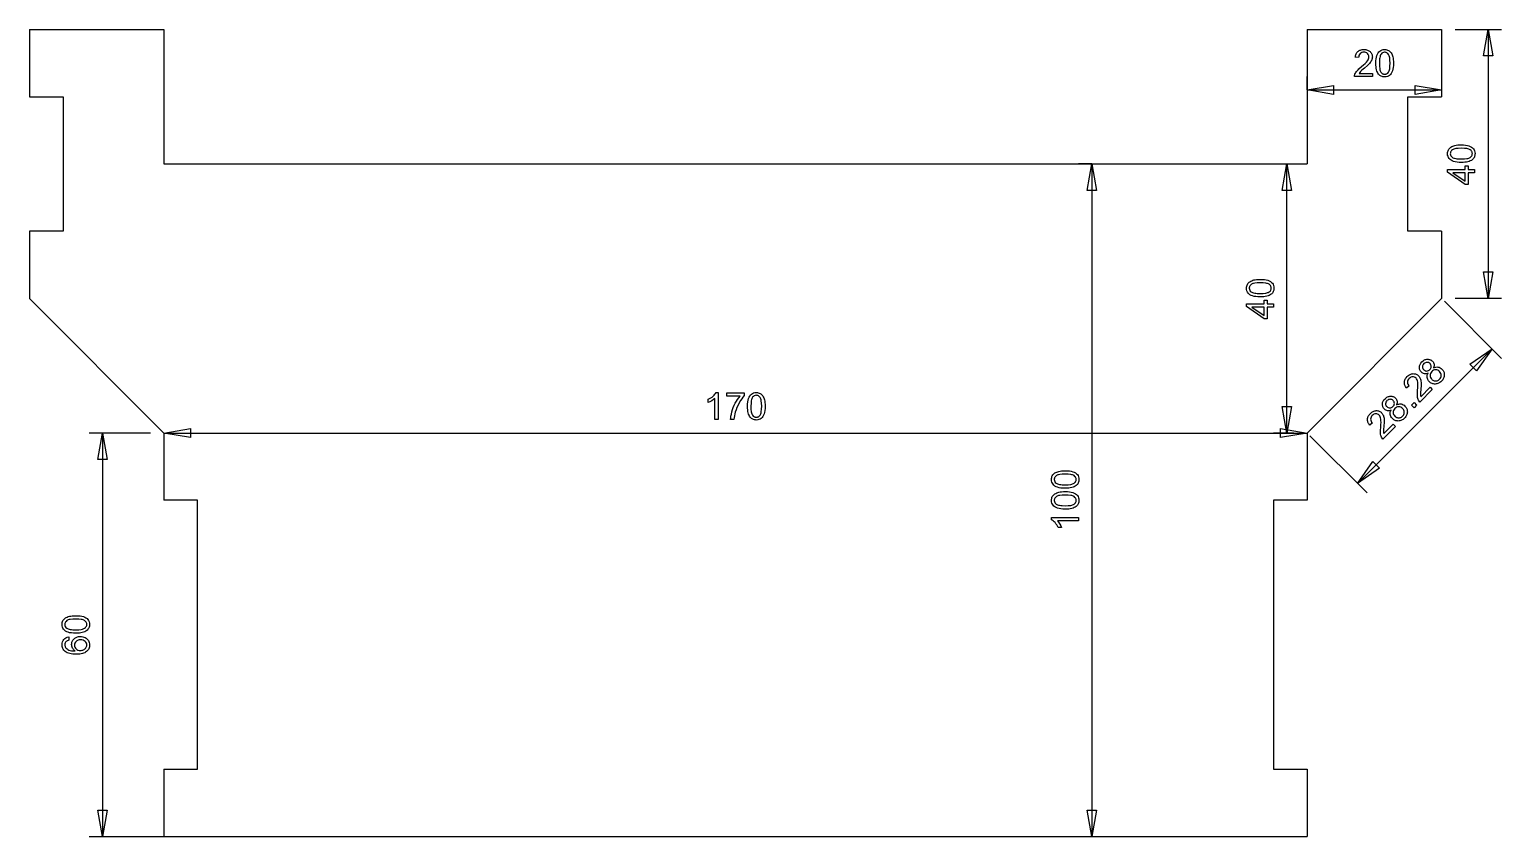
# Model space of a CAD drawing. Extents: x 0 to 410, y 20 to 291.
# Drawn here: x 10 to 228.9, y 20 to 140 of the extents above; entities that cross this region are included whole.
import ezdxf

# ---------------------------------------------------------------- set-up
doc = ezdxf.new("R2010")
doc.units = 0
doc.header["$LTSCALE"] = 10
doc.layers.add('Layer_1', color=7, linetype='CONTINUOUS')

msp = doc.modelspace()

# ---------------------------------------------------------------- linework, layer by layer
at = {"layer": 'Layer_1', "color": 7, "linetype": 'CONTINUOUS'}
for p, q in [((10, 140), (30, 140)), ((10, 140), (10, 130)), ((30, 140), (30, 120)), ((200, 140), (200, 120)), ((200, 140), (220, 140)), ((220, 140), (220, 130)), ((222, 140), (228.9, 140)), ((226.9, 140), (226.9, 100)), ((200, 131), (200, 133)), ((220, 133), (220, 131)), ((10, 130), (15, 130)), ((15, 130), (15, 110)), ((200, 131), (220, 131)), ((215, 110), (215, 130)), ((215, 130), (220, 130)), ((30, 120), (200, 120)), ((168, 120), (166, 120)), ((168, 120), (168, 20)), ((195, 120), (198, 120)), ((197, 80), (197, 120)), ((10, 110), (10, 100)), ((15, 110), (10, 110)), ((220, 110), (215, 110)), ((220, 110), (220, 100)), ((10, 100), (30, 80)), ((220, 100), (200, 80)), ((228.91, 91.09), (220.41, 99.59)), ((228.9, 100), (222, 100)), ((207.5, 72.5), (227.5, 92.5)), ((28, 80), (18.87, 80)), ((20.87, 80), (20.87, 20)), ((30, 80), (30, 70)), ((30, 80), (200, 80)), ((198, 80), (195, 80)), ((200, 80), (200, 70)), ((200.41, 79.59), (208.91, 71.09)), ((35, 70), (30, 70)), ((35, 30), (35, 70)), ((200, 70), (195, 70)), ((195, 70), (195, 30)), ((30, 30), (30, 20)), ((30, 30), (35, 30)), ((195, 30), (200, 30)), ((200, 30), (200, 20)), ((18.87, 20), (28, 20)), ((27, 20), (45, 20)), ((30, 20), (200, 20)), ((166, 20), (168, 20))]:
    msp.add_line(p, q, dxfattribs=at)
at = {"layer": 'Layer_1', "color": 7, "linetype": 'CONTINUOUS', "flags": 128}
for points in [[(226.9, 140), (227.6, 136.06), (226.21, 136.06), (226.9, 140)], [(209.71, 133.47), (209.71, 133), (207.06, 133), (207.07, 133.17), (207.12, 133.34), (207.18, 133.48), (207.25, 133.61), (207.34, 133.74), (207.44, 133.87), (207.57, 134.01), (207.71, 134.16), (208.08, 134.48), (208.38, 134.73), (208.63, 134.96), (208.82, 135.16), (208.97, 135.33), (209.07, 135.48), (209.14, 135.63), (209.18, 135.78), (209.2, 135.92), (209.18, 136.06), (209.14, 136.19), (209.08, 136.3), (208.99, 136.41), (208.87, 136.5), (208.75, 136.56), (208.6, 136.6), (208.44, 136.61), (208.27, 136.6), (208.12, 136.56), (207.99, 136.49), (207.87, 136.4), (207.78, 136.28), (207.71, 136.14), (207.67, 135.99), (207.66, 135.81), (207.15, 135.86), (207.17, 136), (207.2, 136.13), (207.23, 136.25), (207.28, 136.36), (207.33, 136.46), (207.39, 136.56), (207.46, 136.64), (207.54, 136.72), (207.63, 136.79), (207.73, 136.85), (207.83, 136.9), (207.94, 136.94), (208.06, 136.97), (208.18, 137), (208.45, 137.02), (208.59, 137.01), (208.73, 137), (208.85, 136.97), (208.97, 136.94), (209.08, 136.89), (209.18, 136.84), (209.28, 136.77), (209.36, 136.7), (209.44, 136.61), (209.51, 136.53), (209.57, 136.44), (209.62, 136.34), (209.65, 136.24), (209.68, 136.13), (209.69, 136.02), (209.7, 135.91), (209.69, 135.79), (209.68, 135.67), (209.64, 135.55), (209.6, 135.43), (209.54, 135.32), (209.47, 135.2), (209.38, 135.07), (209.28, 134.95), (208.97, 134.64), (208.52, 134.24), (208.16, 133.93), (207.95, 133.74), (207.84, 133.61), (207.74, 133.47), (209.71, 133.47)], [(210.23, 134.97), (210.24, 135.31), (210.27, 135.61), (210.31, 135.88), (210.38, 136.11), (210.46, 136.32), (210.56, 136.5), (210.68, 136.65), (210.81, 136.78), (210.96, 136.88), (211.14, 136.96), (211.33, 137), (211.54, 137.02), (211.69, 137.01), (211.84, 136.98), (211.97, 136.94), (212.1, 136.89), (212.22, 136.81), (212.32, 136.73), (212.42, 136.63), (212.5, 136.51), (212.58, 136.38), (212.64, 136.24), (212.7, 136.09), (212.75, 135.92), (212.79, 135.73), (212.82, 135.51), (212.83, 135.25), (212.84, 134.97), (212.83, 134.64), (212.8, 134.34), (212.76, 134.07), (212.7, 133.84), (212.61, 133.63), (212.52, 133.45), (212.4, 133.3), (212.26, 133.17), (212.11, 133.06), (211.94, 132.99), (211.75, 132.95), (211.54, 132.93), (211.4, 132.94), (211.26, 132.96), (211.14, 132.99), (211.02, 133.04), (210.91, 133.09), (210.81, 133.17), (210.71, 133.25), (210.63, 133.35), (210.53, 133.48), (210.45, 133.64), (210.39, 133.81), (210.33, 134), (210.29, 134.22), (210.26, 134.45), (210.24, 134.7), (210.23, 134.97)], [(210.74, 134.97), (210.75, 134.52), (210.79, 134.15), (210.83, 134), (210.87, 133.87), (210.91, 133.75), (210.97, 133.66), (211.09, 133.52), (211.16, 133.46), (211.22, 133.42), (211.3, 133.38), (211.37, 133.36), (211.45, 133.34), (211.54, 133.34), (211.62, 133.34), (211.7, 133.36), (211.77, 133.38), (211.85, 133.42), (211.92, 133.46), (211.98, 133.52), (212.11, 133.66), (212.16, 133.76), (212.21, 133.87), (212.25, 134), (212.28, 134.15), (212.32, 134.52), (212.34, 134.97), (212.32, 135.43), (212.28, 135.79), (212.25, 135.95), (212.21, 136.08), (212.16, 136.19), (212.11, 136.29), (211.98, 136.43), (211.92, 136.48), (211.85, 136.53), (211.77, 136.56), (211.7, 136.59), (211.61, 136.6), (211.53, 136.61), (211.37, 136.59), (211.23, 136.54), (211.1, 136.45), (210.99, 136.32), (210.93, 136.22), (210.88, 136.1), (210.84, 135.96), (210.8, 135.8), (210.77, 135.62), (210.75, 135.43), (210.74, 134.97)], [(200, 131), (203.94, 131.69), (203.94, 130.31), (200, 131)], [(220, 131), (216.06, 130.31), (216.06, 131.69), (220, 131)], [(222.93, 120.23), (222.59, 120.24), (222.29, 120.27), (222.02, 120.31), (221.79, 120.38), (221.58, 120.46), (221.41, 120.56), (221.25, 120.68), (221.12, 120.81), (221.02, 120.96), (220.95, 121.14), (220.9, 121.33), (220.89, 121.54), (220.89, 121.69), (220.92, 121.84), (220.96, 121.97), (221.02, 122.1), (221.09, 122.22), (221.17, 122.32), (221.27, 122.42), (221.39, 122.5), (221.52, 122.58), (221.66, 122.64), (221.82, 122.7), (221.98, 122.75), (222.18, 122.79), (222.4, 122.82), (222.65, 122.83), (222.93, 122.84), (223.27, 122.83), (223.57, 122.8), (223.83, 122.76), (224.07, 122.7), (224.27, 122.61), (224.45, 122.52), (224.6, 122.4), (224.74, 122.26), (224.84, 122.11), (224.91, 121.94), (224.96, 121.75), (224.97, 121.54), (224.96, 121.4), (224.95, 121.26), (224.91, 121.14), (224.87, 121.02), (224.81, 120.91), (224.74, 120.81), (224.65, 120.71), (224.56, 120.63), (224.42, 120.53), (224.27, 120.45), (224.09, 120.39), (223.9, 120.33), (223.69, 120.29), (223.45, 120.26), (223.2, 120.24), (222.93, 120.23)], [(222.93, 120.74), (223.38, 120.75), (223.75, 120.79), (223.9, 120.83), (224.04, 120.87), (224.15, 120.91), (224.24, 120.97), (224.38, 121.09), (224.44, 121.16), (224.49, 121.22), (224.52, 121.3), (224.55, 121.37), (224.56, 121.45), (224.57, 121.54), (224.56, 121.62), (224.55, 121.7), (224.52, 121.77), (224.49, 121.85), (224.44, 121.92), (224.38, 121.98), (224.24, 122.11), (224.15, 122.16), (224.04, 122.21), (223.9, 122.25), (223.75, 122.28), (223.38, 122.32), (222.93, 122.34), (222.48, 122.32), (222.11, 122.28), (221.95, 122.25), (221.82, 122.21), (221.71, 122.16), (221.62, 122.11), (221.48, 121.98), (221.42, 121.92), (221.37, 121.85), (221.34, 121.77), (221.31, 121.7), (221.3, 121.61), (221.29, 121.53), (221.31, 121.37), (221.36, 121.23), (221.45, 121.1), (221.58, 120.99), (221.68, 120.93), (221.8, 120.88), (221.94, 120.84), (222.1, 120.8), (222.28, 120.77), (222.48, 120.75), (222.93, 120.74)], [(168, 120), (168.69, 116.06), (167.31, 116.06), (168, 120)], [(197, 120), (197.69, 116.06), (196.31, 116.06), (197, 120)], [(224.9, 118.7), (223.95, 118.7), (223.95, 116.96), (223.49, 116.96), (220.9, 118.79), (220.9, 119.19), (223.49, 119.19), (223.49, 119.73), (223.95, 119.73), (223.95, 119.19), (224.9, 119.19), (224.9, 118.7)], [(223.49, 118.7), (221.69, 118.7), (223.49, 117.45), (223.49, 118.7)], [(226.9, 100), (226.21, 103.94), (227.6, 103.94), (226.9, 100)], [(193.03, 100.23), (192.69, 100.24), (192.39, 100.27), (192.12, 100.31), (191.89, 100.38), (191.68, 100.46), (191.5, 100.56), (191.35, 100.68), (191.22, 100.81), (191.12, 100.96), (191.04, 101.14), (191, 101.33), (190.98, 101.54), (190.99, 101.69), (191.02, 101.84), (191.06, 101.97), (191.11, 102.1), (191.19, 102.22), (191.27, 102.32), (191.37, 102.42), (191.49, 102.5), (191.62, 102.58), (191.76, 102.64), (191.91, 102.7), (192.08, 102.75), (192.27, 102.79), (192.49, 102.82), (192.75, 102.83), (193.03, 102.84), (193.36, 102.83), (193.66, 102.8), (193.93, 102.76), (194.16, 102.7), (194.37, 102.61), (194.55, 102.52), (194.7, 102.4), (194.83, 102.26), (194.94, 102.11), (195.01, 101.94), (195.05, 101.75), (195.07, 101.54), (195.06, 101.4), (195.04, 101.26), (195.01, 101.14), (194.96, 101.02), (194.91, 100.91), (194.83, 100.81), (194.75, 100.71), (194.65, 100.63), (194.52, 100.53), (194.36, 100.45), (194.19, 100.39), (194, 100.33), (193.78, 100.29), (193.55, 100.26), (193.3, 100.24), (193.03, 100.23)], [(193.03, 100.74), (193.48, 100.75), (193.85, 100.79), (194, 100.83), (194.13, 100.87), (194.25, 100.91), (194.34, 100.97), (194.48, 101.09), (194.54, 101.16), (194.58, 101.22), (194.62, 101.3), (194.64, 101.37), (194.66, 101.45), (194.66, 101.54), (194.66, 101.62), (194.64, 101.7), (194.62, 101.77), (194.58, 101.85), (194.54, 101.92), (194.48, 101.98), (194.34, 102.11), (194.24, 102.16), (194.13, 102.21), (194, 102.25), (193.85, 102.28), (193.48, 102.32), (193.03, 102.34), (192.57, 102.32), (192.21, 102.28), (192.05, 102.25), (191.92, 102.21), (191.81, 102.16), (191.71, 102.11), (191.57, 101.98), (191.52, 101.92), (191.47, 101.85), (191.44, 101.77), (191.41, 101.7), (191.4, 101.61), (191.39, 101.53), (191.41, 101.37), (191.46, 101.23), (191.55, 101.1), (191.68, 100.99), (191.78, 100.93), (191.9, 100.88), (192.04, 100.84), (192.2, 100.8), (192.38, 100.77), (192.57, 100.75), (193.03, 100.74)], [(195, 98.7), (194.04, 98.7), (194.04, 96.96), (193.59, 96.96), (191, 98.79), (191, 99.19), (193.59, 99.19), (193.59, 99.73), (194.04, 99.73), (194.04, 99.19), (195, 99.19), (195, 98.7)], [(193.59, 98.7), (191.79, 98.7), (193.59, 97.45), (193.59, 98.7)], [(227.5, 92.5), (225.21, 89.22), (224.22, 90.21), (227.5, 92.5)], [(218, 88.89), (217.85, 88.84), (217.71, 88.8), (217.58, 88.79), (217.45, 88.8), (217.33, 88.83), (217.21, 88.88), (217.1, 88.95), (217, 89.05), (216.92, 89.12), (216.86, 89.21), (216.81, 89.29), (216.77, 89.38), (216.73, 89.48), (216.71, 89.58), (216.7, 89.68), (216.7, 89.79), (216.71, 89.89), (216.73, 90), (216.76, 90.1), (216.8, 90.2), (216.85, 90.3), (216.92, 90.4), (217.08, 90.59), (217.27, 90.75), (217.37, 90.81), (217.47, 90.87), (217.57, 90.91), (217.67, 90.94), (217.78, 90.96), (217.89, 90.97), (218, 90.97), (218.1, 90.95), (218.2, 90.93), (218.3, 90.9), (218.39, 90.86), (218.48, 90.8), (218.56, 90.74), (218.64, 90.67), (218.73, 90.57), (218.8, 90.46), (218.85, 90.35), (218.88, 90.22), (218.89, 90.1), (218.88, 89.97), (218.84, 89.83), (218.79, 89.69), (218.96, 89.76), (219.13, 89.8), (219.3, 89.82), (219.46, 89.81), (219.62, 89.77), (219.77, 89.7), (219.91, 89.61), (220.05, 89.49), (220.13, 89.4), (220.21, 89.3), (220.27, 89.2), (220.32, 89.1), (220.36, 88.98), (220.38, 88.87), (220.4, 88.75), (220.4, 88.63), (220.39, 88.5), (220.37, 88.38), (220.34, 88.26), (220.29, 88.14), (220.23, 88.03), (220.16, 87.92), (220.07, 87.81), (219.97, 87.7), (219.87, 87.61), (219.76, 87.52), (219.65, 87.45), (219.53, 87.39), (219.42, 87.34), (219.3, 87.31), (219.17, 87.29), (219.05, 87.28), (218.93, 87.28), (218.81, 87.3), (218.69, 87.32), (218.58, 87.36), (218.47, 87.41), (218.37, 87.48), (218.27, 87.55), (218.17, 87.64), (218.05, 87.78), (217.96, 87.93), (217.89, 88.08), (217.85, 88.24), (217.84, 88.4), (217.87, 88.57), (217.92, 88.73), (218, 88.89)], [(217.34, 89.41), (217.44, 89.32), (217.55, 89.26), (217.67, 89.22), (217.8, 89.21), (217.92, 89.23), (218.04, 89.27), (218.15, 89.33), (218.26, 89.42), (218.35, 89.53), (218.41, 89.64), (218.45, 89.75), (218.46, 89.88), (218.45, 90), (218.42, 90.11), (218.36, 90.22), (218.28, 90.31), (218.18, 90.4), (218.07, 90.46), (217.95, 90.49), (217.83, 90.5), (217.7, 90.49), (217.58, 90.45), (217.47, 90.39), (217.37, 90.31), (217.28, 90.2), (217.22, 90.09), (217.18, 89.97), (217.17, 89.85), (217.17, 89.72), (217.21, 89.61), (217.26, 89.51), (217.34, 89.41)], [(218.29, 86.79), (218.62, 86.45), (216.75, 84.58), (216.64, 84.71), (216.55, 84.86), (216.5, 85), (216.46, 85.15), (216.43, 85.3), (216.41, 85.47), (216.4, 85.65), (216.4, 85.86), (216.43, 86.35), (216.46, 86.74), (216.48, 87.08), (216.48, 87.35), (216.46, 87.57), (216.42, 87.75), (216.36, 87.91), (216.29, 88.04), (216.2, 88.15), (216.09, 88.24), (215.97, 88.31), (215.84, 88.34), (215.7, 88.35), (215.56, 88.34), (215.43, 88.29), (215.3, 88.22), (215.18, 88.11), (215.07, 87.98), (214.99, 87.85), (214.94, 87.71), (214.93, 87.56), (214.94, 87.41), (214.99, 87.27), (215.08, 87.13), (215.19, 86.99), (214.8, 86.67), (214.71, 86.78), (214.64, 86.89), (214.58, 87), (214.53, 87.11), (214.5, 87.22), (214.47, 87.33), (214.46, 87.44), (214.47, 87.55), (214.48, 87.67), (214.5, 87.78), (214.54, 87.88), (214.59, 87.99), (214.65, 88.1), (214.72, 88.2), (214.9, 88.41), (215, 88.5), (215.11, 88.59), (215.21, 88.66), (215.32, 88.71), (215.43, 88.76), (215.54, 88.79), (215.65, 88.82), (215.77, 88.83), (215.88, 88.82), (215.99, 88.81), (216.1, 88.79), (216.2, 88.75), (216.3, 88.7), (216.39, 88.65), (216.48, 88.58), (216.57, 88.5), (216.65, 88.41), (216.72, 88.32), (216.78, 88.21), (216.83, 88.1), (216.87, 87.98), (216.91, 87.84), (216.93, 87.69), (216.94, 87.52), (216.95, 87.09), (216.91, 86.49), (216.87, 86.01), (216.86, 85.73), (216.87, 85.56), (216.9, 85.4), (218.29, 86.79)], [(218.53, 87.99), (218.61, 87.92), (218.7, 87.87), (218.79, 87.82), (218.89, 87.78), (219, 87.75), (219.1, 87.74), (219.21, 87.75), (219.32, 87.77), (219.42, 87.81), (219.52, 87.86), (219.61, 87.92), (219.69, 87.99), (219.8, 88.12), (219.88, 88.26), (219.93, 88.41), (219.94, 88.56), (219.93, 88.72), (219.88, 88.87), (219.8, 89.01), (219.7, 89.13), (219.57, 89.24), (219.43, 89.32), (219.28, 89.37), (219.11, 89.38), (218.95, 89.37), (218.8, 89.32), (218.66, 89.24), (218.53, 89.13), (218.43, 89), (218.35, 88.86), (218.3, 88.72), (218.29, 88.56), (218.3, 88.4), (218.35, 88.26), (218.43, 88.12), (218.53, 87.99)], [(112.42, 82), (111.93, 82), (111.93, 85.13), (111.72, 84.96), (111.46, 84.79), (111.19, 84.64), (110.95, 84.54), (110.95, 85.01), (111.15, 85.11), (111.33, 85.23), (111.51, 85.35), (111.67, 85.48), (111.81, 85.62), (111.93, 85.75), (112.03, 85.89), (112.1, 86.02), (112.42, 86.02), (112.42, 82)], [(113.71, 85.48), (113.71, 85.95), (116.3, 85.95), (116.3, 85.57), (116.11, 85.35), (115.92, 85.09), (115.73, 84.81), (115.54, 84.49), (115.37, 84.15), (115.21, 83.8), (115.08, 83.45), (114.96, 83.1), (114.9, 82.84), (114.84, 82.57), (114.8, 82.29), (114.77, 82), (114.27, 82), (114.28, 82.25), (114.32, 82.52), (114.38, 82.82), (114.46, 83.14), (114.55, 83.47), (114.67, 83.8), (114.81, 84.12), (114.96, 84.43), (115.13, 84.73), (115.31, 85), (115.49, 85.25), (115.67, 85.48), (113.71, 85.48)], [(116.79, 83.97), (116.79, 84.31), (116.82, 84.61), (116.87, 84.88), (116.93, 85.11), (117.01, 85.32), (117.11, 85.5), (117.23, 85.65), (117.37, 85.78), (117.52, 85.88), (117.69, 85.96), (117.88, 86), (118.09, 86.02), (118.25, 86.01), (118.39, 85.98), (118.53, 85.94), (118.65, 85.89), (118.77, 85.81), (118.88, 85.73), (118.97, 85.63), (119.06, 85.51), (119.13, 85.38), (119.2, 85.24), (119.25, 85.09), (119.3, 84.92), (119.34, 84.73), (119.37, 84.51), (119.39, 84.25), (119.39, 83.97), (119.39, 83.64), (119.36, 83.34), (119.31, 83.07), (119.25, 82.84), (119.17, 82.63), (119.07, 82.45), (118.95, 82.3), (118.82, 82.17), (118.66, 82.06), (118.49, 81.99), (118.3, 81.95), (118.09, 81.93), (117.95, 81.94), (117.82, 81.96), (117.69, 81.99), (117.57, 82.04), (117.46, 82.09), (117.36, 82.17), (117.27, 82.25), (117.18, 82.35), (117.09, 82.48), (117.01, 82.64), (116.94, 82.81), (116.88, 83), (116.84, 83.22), (116.81, 83.45), (116.79, 83.7), (116.79, 83.97)], [(117.29, 83.97), (117.3, 83.52), (117.35, 83.15), (117.38, 83), (117.42, 82.87), (117.47, 82.75), (117.52, 82.66), (117.64, 82.52), (117.71, 82.46), (117.78, 82.42), (117.85, 82.38), (117.93, 82.36), (118.01, 82.34), (118.09, 82.34), (118.17, 82.34), (118.25, 82.36), (118.33, 82.38), (118.4, 82.42), (118.47, 82.46), (118.54, 82.52), (118.66, 82.66), (118.71, 82.76), (118.76, 82.87), (118.8, 83), (118.83, 83.15), (118.88, 83.52), (118.89, 83.97), (118.88, 84.43), (118.83, 84.79), (118.8, 84.95), (118.76, 85.08), (118.71, 85.19), (118.66, 85.29), (118.54, 85.43), (118.47, 85.48), (118.4, 85.53), (118.33, 85.56), (118.25, 85.59), (118.17, 85.6), (118.08, 85.61), (117.92, 85.59), (117.78, 85.54), (117.65, 85.45), (117.54, 85.32), (117.48, 85.22), (117.43, 85.1), (117.39, 84.96), (117.35, 84.8), (117.33, 84.62), (117.31, 84.43), (117.29, 83.97)], [(212.5, 83.4), (212.36, 83.34), (212.22, 83.31), (212.09, 83.3), (211.96, 83.31), (211.84, 83.34), (211.72, 83.39), (211.61, 83.46), (211.5, 83.55), (211.43, 83.63), (211.37, 83.71), (211.32, 83.8), (211.27, 83.89), (211.24, 83.99), (211.22, 84.08), (211.21, 84.19), (211.21, 84.29), (211.21, 84.4), (211.23, 84.51), (211.26, 84.61), (211.31, 84.71), (211.36, 84.81), (211.42, 84.91), (211.59, 85.09), (211.78, 85.26), (211.87, 85.32), (211.97, 85.37), (212.08, 85.42), (212.18, 85.45), (212.29, 85.47), (212.4, 85.48), (212.51, 85.47), (212.61, 85.46), (212.71, 85.44), (212.8, 85.41), (212.9, 85.36), (212.98, 85.31), (213.07, 85.25), (213.15, 85.18), (213.24, 85.08), (213.3, 84.97), (213.35, 84.85), (213.39, 84.73), (213.4, 84.6), (213.38, 84.47), (213.35, 84.34), (213.3, 84.19), (213.47, 84.27), (213.64, 84.31), (213.8, 84.33), (213.97, 84.32), (214.13, 84.28), (214.28, 84.21), (214.42, 84.12), (214.55, 84), (214.64, 83.91), (214.71, 83.81), (214.77, 83.71), (214.82, 83.6), (214.86, 83.49), (214.89, 83.38), (214.9, 83.26), (214.91, 83.13), (214.9, 83.01), (214.88, 82.89), (214.84, 82.77), (214.8, 82.65), (214.74, 82.54), (214.66, 82.43), (214.58, 82.32), (214.48, 82.21), (214.37, 82.11), (214.26, 82.03), (214.15, 81.96), (214.04, 81.9), (213.92, 81.85), (213.8, 81.81), (213.68, 81.79), (213.56, 81.78), (213.43, 81.79), (213.31, 81.8), (213.2, 81.83), (213.09, 81.87), (212.98, 81.92), (212.88, 81.98), (212.78, 82.06), (212.68, 82.15), (212.56, 82.29), (212.46, 82.43), (212.4, 82.59), (212.36, 82.75), (212.35, 82.91), (212.37, 83.07), (212.42, 83.24), (212.5, 83.4)], [(197, 80), (196.31, 83.94), (197.69, 83.94), (197, 80)], [(212.8, 81.29), (213.13, 80.96), (211.26, 79.09), (211.15, 79.22), (211.06, 79.37), (211.01, 79.51), (210.96, 79.65), (210.93, 79.81), (210.91, 79.98), (210.9, 80.16), (210.91, 80.37), (210.94, 80.86), (210.97, 81.25), (210.99, 81.58), (210.98, 81.86), (210.96, 82.08), (210.93, 82.26), (210.87, 82.42), (210.8, 82.55), (210.71, 82.66), (210.6, 82.75), (210.48, 82.81), (210.35, 82.85), (210.21, 82.86), (210.07, 82.84), (209.94, 82.8), (209.81, 82.72), (209.69, 82.62), (209.58, 82.49), (209.5, 82.36), (209.45, 82.21), (209.43, 82.07), (209.45, 81.92), (209.5, 81.77), (209.58, 81.63), (209.7, 81.5), (209.31, 81.18), (209.22, 81.29), (209.15, 81.4), (209.09, 81.51), (209.04, 81.62), (209.01, 81.73), (208.98, 81.84), (208.97, 81.95), (208.97, 82.06), (208.99, 82.17), (209.01, 82.28), (209.05, 82.39), (209.1, 82.5), (209.16, 82.61), (209.23, 82.71), (209.41, 82.91), (209.51, 83.01), (209.61, 83.09), (209.72, 83.16), (209.83, 83.22), (209.94, 83.27), (210.05, 83.3), (210.16, 83.32), (210.28, 83.33), (210.39, 83.33), (210.5, 83.32), (210.6, 83.29), (210.71, 83.26), (210.8, 83.21), (210.9, 83.16), (210.99, 83.09), (211.07, 83.01), (211.15, 82.92), (211.22, 82.82), (211.28, 82.72), (211.34, 82.61), (211.38, 82.48), (211.41, 82.35), (211.44, 82.2), (211.45, 82.03), (211.45, 81.6), (211.41, 81), (211.38, 80.52), (211.37, 80.24), (211.38, 80.07), (211.41, 79.91), (212.8, 81.29)], [(211.85, 83.92), (211.95, 83.83), (212.06, 83.77), (212.18, 83.73), (212.3, 83.72), (212.43, 83.73), (212.55, 83.77), (212.66, 83.84), (212.77, 83.93), (212.85, 84.03), (212.92, 84.14), (212.96, 84.26), (212.97, 84.38), (212.96, 84.51), (212.92, 84.62), (212.87, 84.73), (212.79, 84.82), (212.69, 84.91), (212.58, 84.96), (212.46, 85), (212.33, 85.01), (212.21, 85), (212.09, 84.96), (211.98, 84.9), (211.87, 84.81), (211.79, 84.71), (211.72, 84.6), (211.69, 84.48), (211.67, 84.36), (211.68, 84.23), (211.71, 84.12), (211.77, 84.01), (211.85, 83.92)], [(213.04, 82.5), (213.12, 82.43), (213.2, 82.37), (213.3, 82.32), (213.4, 82.28), (213.5, 82.26), (213.61, 82.25), (213.72, 82.25), (213.82, 82.28), (213.93, 82.32), (214.02, 82.37), (214.11, 82.43), (214.2, 82.5), (214.31, 82.63), (214.39, 82.77), (214.43, 82.92), (214.45, 83.07), (214.43, 83.23), (214.39, 83.38), (214.31, 83.51), (214.2, 83.64), (214.07, 83.75), (213.93, 83.83), (213.78, 83.87), (213.62, 83.89), (213.46, 83.87), (213.31, 83.82), (213.17, 83.75), (213.04, 83.64), (212.93, 83.51), (212.86, 83.37), (212.81, 83.22), (212.8, 83.07), (212.81, 82.91), (212.86, 82.76), (212.93, 82.63), (213.04, 82.5)], [(215.9, 83.72), (215.5, 84.12), (215.9, 84.52), (216.29, 84.12), (215.9, 83.72)], [(20.87, 80), (21.56, 76.06), (20.17, 76.06), (20.87, 80)], [(30, 80), (33.94, 80.69), (33.94, 79.31), (30, 80)], [(200, 80), (196.06, 79.31), (196.06, 80.69), (200, 80)], [(207.5, 72.5), (209.79, 75.78), (210.78, 74.79), (207.5, 72.5)], [(164.03, 71.79), (163.69, 71.79), (163.39, 71.82), (163.12, 71.87), (162.89, 71.93), (162.68, 72.01), (162.5, 72.11), (162.35, 72.23), (162.22, 72.37), (162.12, 72.52), (162.04, 72.69), (162, 72.88), (161.98, 73.09), (161.99, 73.25), (162.02, 73.39), (162.06, 73.53), (162.11, 73.65), (162.19, 73.77), (162.27, 73.88), (162.37, 73.97), (162.49, 74.06), (162.62, 74.13), (162.76, 74.2), (162.91, 74.25), (163.08, 74.3), (163.27, 74.34), (163.49, 74.37), (163.75, 74.39), (164.03, 74.39), (164.36, 74.39), (164.66, 74.36), (164.93, 74.31), (165.16, 74.25), (165.37, 74.17), (165.55, 74.07), (165.7, 73.95), (165.83, 73.82), (165.94, 73.66), (166.01, 73.49), (166.05, 73.3), (166.07, 73.09), (166.06, 72.95), (166.04, 72.82), (166.01, 72.69), (165.96, 72.57), (165.91, 72.46), (165.83, 72.36), (165.75, 72.27), (165.65, 72.18), (165.52, 72.09), (165.36, 72.01), (165.19, 71.94), (165, 71.88), (164.78, 71.84), (164.55, 71.81), (164.3, 71.79), (164.03, 71.79)], [(164.03, 72.29), (164.48, 72.3), (164.85, 72.35), (165, 72.38), (165.13, 72.42), (165.25, 72.47), (165.34, 72.52), (165.48, 72.64), (165.54, 72.71), (165.58, 72.78), (165.62, 72.85), (165.64, 72.93), (165.66, 73.01), (165.66, 73.09), (165.66, 73.17), (165.64, 73.25), (165.62, 73.33), (165.58, 73.4), (165.54, 73.47), (165.48, 73.54), (165.34, 73.66), (165.24, 73.71), (165.13, 73.76), (165, 73.8), (164.85, 73.83), (164.48, 73.88), (164.03, 73.89), (163.57, 73.88), (163.21, 73.83), (163.05, 73.8), (162.92, 73.76), (162.81, 73.71), (162.71, 73.66), (162.57, 73.54), (162.52, 73.47), (162.47, 73.4), (162.44, 73.33), (162.41, 73.25), (162.4, 73.17), (162.39, 73.08), (162.41, 72.92), (162.46, 72.78), (162.55, 72.65), (162.68, 72.54), (162.78, 72.48), (162.9, 72.43), (163.04, 72.39), (163.2, 72.35), (163.38, 72.33), (163.57, 72.31), (164.03, 72.29)], [(164.03, 68.68), (163.69, 68.69), (163.39, 68.71), (163.12, 68.76), (162.89, 68.82), (162.68, 68.91), (162.5, 69.01), (162.35, 69.12), (162.22, 69.26), (162.12, 69.41), (162.04, 69.58), (162, 69.77), (161.98, 69.98), (161.99, 70.14), (162.02, 70.28), (162.06, 70.42), (162.11, 70.55), (162.19, 70.66), (162.27, 70.77), (162.37, 70.86), (162.49, 70.95), (162.62, 71.02), (162.76, 71.09), (162.91, 71.15), (163.08, 71.2), (163.27, 71.24), (163.49, 71.26), (163.75, 71.28), (164.03, 71.29), (164.36, 71.28), (164.66, 71.25), (164.93, 71.21), (165.16, 71.14), (165.37, 71.06), (165.55, 70.96), (165.7, 70.84), (165.83, 70.71), (165.94, 70.56), (166.01, 70.38), (166.05, 70.19), (166.07, 69.98), (166.06, 69.84), (166.04, 69.71), (166.01, 69.58), (165.96, 69.47), (165.91, 69.36), (165.83, 69.25), (165.75, 69.16), (165.65, 69.07), (165.52, 68.98), (165.36, 68.9), (165.19, 68.83), (165, 68.78), (164.78, 68.73), (164.55, 68.7), (164.3, 68.68), (164.03, 68.68)], [(164.03, 69.18), (164.48, 69.2), (164.85, 69.24), (165, 69.27), (165.13, 69.31), (165.25, 69.36), (165.34, 69.41), (165.48, 69.54), (165.54, 69.6), (165.58, 69.67), (165.62, 69.74), (165.64, 69.82), (165.66, 69.9), (165.66, 69.98), (165.66, 70.07), (165.64, 70.14), (165.62, 70.22), (165.58, 70.29), (165.54, 70.36), (165.48, 70.43), (165.34, 70.55), (165.24, 70.61), (165.13, 70.65), (165, 70.69), (164.85, 70.72), (164.48, 70.77), (164.03, 70.78), (163.57, 70.77), (163.21, 70.72), (163.05, 70.69), (162.92, 70.65), (162.81, 70.61), (162.71, 70.55), (162.57, 70.43), (162.52, 70.36), (162.47, 70.29), (162.44, 70.22), (162.41, 70.14), (162.4, 70.06), (162.39, 69.98), (162.41, 69.82), (162.46, 69.67), (162.55, 69.55), (162.68, 69.44), (162.78, 69.38), (162.9, 69.33), (163.04, 69.28), (163.2, 69.25), (163.38, 69.22), (163.57, 69.2), (164.03, 69.18)], [(166, 67.42), (166, 66.93), (162.87, 66.93), (163.04, 66.72), (163.21, 66.46), (163.36, 66.19), (163.46, 65.95), (162.99, 65.95), (162.89, 66.15), (162.77, 66.33), (162.65, 66.51), (162.52, 66.67), (162.38, 66.81), (162.25, 66.93), (162.11, 67.03), (161.98, 67.1), (161.98, 67.42), (166, 67.42)], [(16.89, 50.23), (16.56, 50.24), (16.25, 50.27), (15.98, 50.31), (15.75, 50.38), (15.55, 50.46), (15.37, 50.56), (15.21, 50.68), (15.08, 50.81), (14.98, 50.96), (14.91, 51.14), (14.86, 51.33), (14.85, 51.54), (14.86, 51.69), (14.88, 51.84), (14.92, 51.97), (14.98, 52.1), (15.05, 52.22), (15.14, 52.32), (15.24, 52.42), (15.35, 52.5), (15.48, 52.58), (15.62, 52.64), (15.78, 52.7), (15.95, 52.75), (16.14, 52.79), (16.36, 52.82), (16.61, 52.83), (16.89, 52.84), (17.23, 52.83), (17.53, 52.8), (17.8, 52.76), (18.03, 52.7), (18.23, 52.61), (18.41, 52.52), (18.57, 52.4), (18.7, 52.26), (18.8, 52.11), (18.87, 51.94), (18.92, 51.75), (18.93, 51.54), (18.93, 51.4), (18.91, 51.26), (18.88, 51.14), (18.83, 51.02), (18.77, 50.91), (18.7, 50.81), (18.62, 50.71), (18.52, 50.63), (18.38, 50.53), (18.23, 50.45), (18.06, 50.39), (17.86, 50.33), (17.65, 50.29), (17.42, 50.26), (17.16, 50.24), (16.89, 50.23)], [(16.89, 50.74), (17.34, 50.75), (17.71, 50.79), (17.87, 50.83), (18, 50.87), (18.11, 50.91), (18.2, 50.97), (18.35, 51.09), (18.4, 51.16), (18.45, 51.22), (18.48, 51.3), (18.51, 51.37), (18.52, 51.45), (18.53, 51.54), (18.52, 51.62), (18.51, 51.7), (18.48, 51.77), (18.45, 51.85), (18.4, 51.92), (18.35, 51.98), (18.2, 52.11), (18.11, 52.16), (18, 52.21), (17.86, 52.25), (17.71, 52.28), (17.34, 52.32), (16.89, 52.34), (16.44, 52.32), (16.07, 52.28), (15.92, 52.25), (15.78, 52.21), (15.67, 52.16), (15.58, 52.11), (15.44, 51.98), (15.38, 51.92), (15.34, 51.85), (15.3, 51.77), (15.28, 51.7), (15.26, 51.61), (15.26, 51.53), (15.27, 51.37), (15.33, 51.23), (15.42, 51.1), (15.54, 50.99), (15.64, 50.93), (15.76, 50.88), (15.9, 50.84), (16.06, 50.8), (16.24, 50.77), (16.44, 50.75), (16.89, 50.74)], [(15.84, 49.67), (15.88, 49.18), (15.75, 49.15), (15.63, 49.11), (15.54, 49.06), (15.46, 49), (15.37, 48.89), (15.31, 48.78), (15.27, 48.65), (15.25, 48.51), (15.26, 48.39), (15.29, 48.29), (15.33, 48.19), (15.38, 48.1), (15.48, 47.99), (15.59, 47.89), (15.72, 47.8), (15.88, 47.73), (16.06, 47.67), (16.27, 47.63), (16.52, 47.6), (16.8, 47.59), (16.68, 47.68), (16.57, 47.79), (16.48, 47.9), (16.4, 48.02), (16.34, 48.15), (16.3, 48.29), (16.28, 48.42), (16.27, 48.56), (16.28, 48.68), (16.29, 48.8), (16.32, 48.91), (16.36, 49.02), (16.41, 49.12), (16.47, 49.22), (16.55, 49.31), (16.63, 49.4), (16.73, 49.48), (16.83, 49.55), (16.93, 49.61), (17.05, 49.66), (17.17, 49.69), (17.29, 49.72), (17.43, 49.74), (17.57, 49.74), (17.75, 49.73), (17.93, 49.7), (18.1, 49.65), (18.27, 49.58), (18.42, 49.49), (18.55, 49.39), (18.67, 49.27), (18.76, 49.14), (18.84, 48.99), (18.89, 48.83), (18.92, 48.67), (18.93, 48.49), (18.93, 48.34), (18.91, 48.2), (18.87, 48.06), (18.82, 47.93), (18.76, 47.81), (18.68, 47.7), (18.59, 47.59), (18.48, 47.49), (18.36, 47.4), (18.22, 47.32), (18.06, 47.25), (17.88, 47.2), (17.69, 47.16), (17.48, 47.13), (17.24, 47.11), (16.99, 47.1), (16.71, 47.11), (16.45, 47.13), (16.21, 47.16), (15.99, 47.21), (15.79, 47.27), (15.61, 47.34), (15.45, 47.43), (15.31, 47.53), (15.2, 47.63), (15.11, 47.73), (15.03, 47.85), (14.96, 47.97), (14.91, 48.1), (14.88, 48.24), (14.86, 48.38), (14.85, 48.54), (14.87, 48.76), (14.92, 48.97), (15, 49.15), (15.11, 49.31), (15.26, 49.45), (15.43, 49.55), (15.62, 49.63), (15.84, 49.67)], [(17.57, 47.67), (17.69, 47.67), (17.82, 47.69), (17.94, 47.73), (18.05, 47.77), (18.16, 47.83), (18.26, 47.9), (18.34, 47.98), (18.41, 48.08), (18.46, 48.17), (18.5, 48.27), (18.52, 48.38), (18.53, 48.48), (18.51, 48.63), (18.47, 48.77), (18.39, 48.9), (18.28, 49.02), (18.14, 49.12), (17.98, 49.19), (17.8, 49.23), (17.6, 49.24), (17.4, 49.23), (17.23, 49.19), (17.07, 49.12), (16.94, 49.02), (16.84, 48.9), (16.76, 48.77), (16.72, 48.62), (16.7, 48.46), (16.72, 48.3), (16.76, 48.16), (16.84, 48.02), (16.94, 47.9), (17.07, 47.8), (17.22, 47.73), (17.38, 47.68), (17.57, 47.67)], [(20.87, 20), (20.17, 23.94), (21.56, 23.94), (20.87, 20)], [(168, 20), (167.31, 23.94), (168.69, 23.94), (168, 20)]]:
    msp.add_lwpolyline(points, close=True, dxfattribs=at)

doc.saveas('drawing.dxf')
